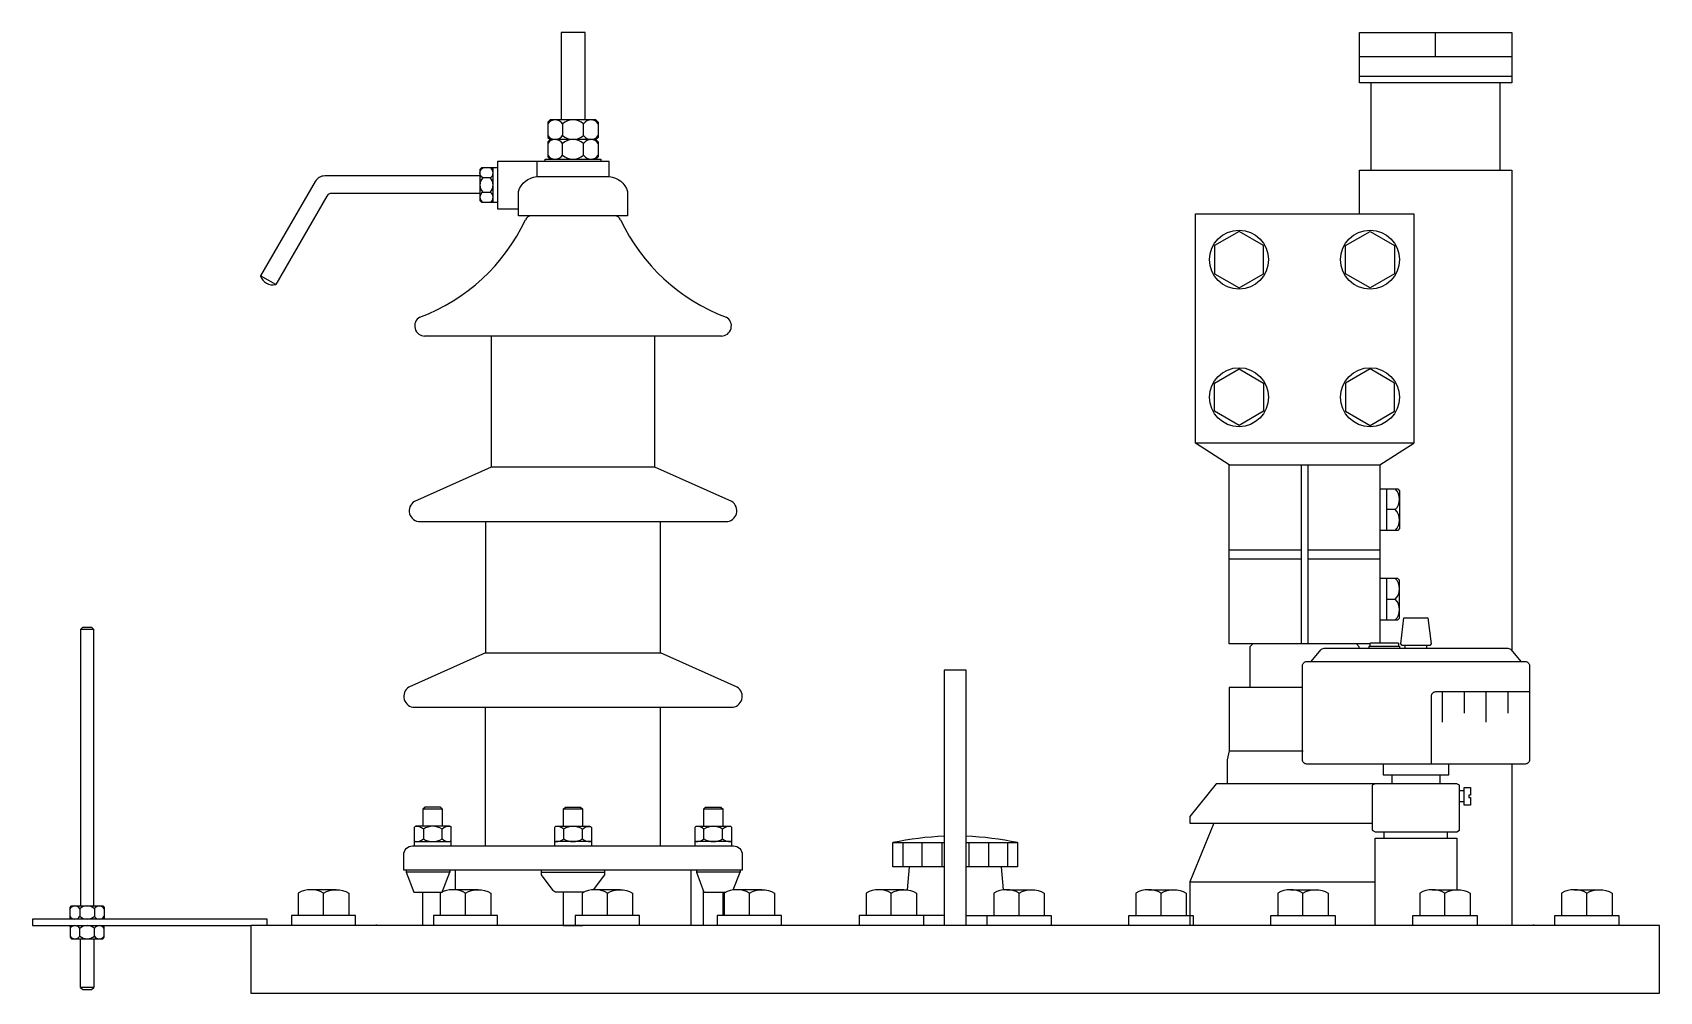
# Model space of a CAD drawing. Header units: millimetres. Extents: x 20927 to 53748, y 38421 to 54891.
# Drawn here: x 23089 to 23685, y 52555 to 52907 of the extents above; entities that cross this region are included whole.
import ezdxf

# ---------------------------------------------------------------- set-up
doc = ezdxf.new("R2010")
doc.units = ezdxf.units.MM
doc.layers.add('Transformer', color=3, linetype='Continuous')

msp = doc.modelspace()

# ---------------------------------------------------------------- linework, layer by layer
at = {"layer": 'Transformer', "color": 140}
for p, q in [((23603.49, 52897.92), (23603.49, 52906.72)), ((23575.55, 52897.92), (23631.44, 52897.92)), ((23575.55, 52890.72), (23631.44, 52890.72)), ((23579.89, 52856.32), (23579.89, 52888.32)), ((23627.09, 52856.32), (23627.09, 52888.32)), ((23283.6, 52861.81), (23283.6, 52866.04)), ((23291.38, 52861.81), (23291.38, 52866.04)), ((23257.67, 52857.1), (23258.22, 52856.55)), ((23258.22, 52844.59), (23258.22, 52857.1)), ((23257.67, 52844.59), (23258.22, 52845.14)), ((23341.91, 52795.53), (23233.08, 52795.53)), ((23527.89, 52748.33), (23515.49, 52756.33)), ((23583.09, 52748.33), (23595.49, 52756.33)), ((23317.49, 52747.53), (23257.49, 52747.53)), ((23554.29, 52748.33), (23554.29, 52682.73)), ((23556.69, 52748.33), (23556.69, 52682.73)), ((23585.49, 52739.53), (23585.49, 52724.33)), ((23588.69, 52731.93), (23585.49, 52731.93)), ((23527.89, 52717.18), (23554.29, 52717.18)), ((23556.69, 52717.18), (23583.09, 52717.18)), ((23527.89, 52713.87), (23554.29, 52713.87)), ((23556.69, 52713.87), (23583.09, 52713.87)), ((23585.49, 52706.73), (23585.49, 52691.53)), ((23592.29, 52681.13), (23592.29, 52682.16)), ((23600.29, 52681.13), (23600.29, 52682.16)), ((23255.49, 52679.53), (23319.49, 52679.53)), ((23605.89, 52665.13), (23605.89, 52654.1)), ((23613.89, 52665.13), (23613.89, 52657.4)), ((23621.89, 52665.13), (23621.89, 52654.1)), ((23629.89, 52665.13), (23629.89, 52657.4)), ((23255.49, 52608.71), (23255.49, 52659.53)), ((23319.49, 52608.71), (23319.49, 52659.53)), ((23631.44, 52638.73), (23631.44, 52579.53)), ((23587.49, 52634.73), (23587.49, 52631.53)), ((23605.09, 52634.73), (23605.09, 52631.53)), ((23613.91, 52628.88), (23612.29, 52628.88)), ((23291.09, 52615.91), (23291.09, 52622.17)), ((23342.48, 52615.91), (23342.48, 52622.17)), ((23613.91, 52624.88), (23612.29, 52624.88)), ((23242.26, 52615.91), (23229.96, 52615.91)), ((23242.55, 52615.89), (23242.91, 52615.53)), ((23242.91, 52608.71), (23242.91, 52615.53)), ((23281.34, 52615.91), (23293.65, 52615.91)), ((23284.07, 52611.31), (23284.07, 52614.91)), ((23332.72, 52615.91), (23345.03, 52615.91)), ((23335.45, 52611.31), (23335.45, 52614.91)), ((23342.3, 52611.31), (23342.3, 52614.91)), ((23229.96, 52610.31), (23242.26, 52610.31)), ((23293.65, 52610.31), (23281.34, 52610.31)), ((23345.03, 52610.31), (23332.72, 52610.31)), ((23408.31, 52609.93), (23408.31, 52601.13)), ((23415.25, 52609.93), (23415.25, 52601.13)), ((23422.55, 52609.93), (23422.55, 52601.13)), ((23432.44, 52609.93), (23432.44, 52601.13)), ((23439.74, 52609.93), (23439.74, 52601.13)), ((23446.67, 52609.93), (23446.67, 52601.13)), ((23584.69, 52611.53), (23584.69, 52613.93)), ((23607.89, 52611.53), (23607.89, 52613.93)), ((23226.32, 52599.91), (23226.32, 52599.11)), ((23242.32, 52599.91), (23242.32, 52599.11)), ((23244.29, 52599.91), (23244.29, 52592.7)), ((23275.89, 52599.11), (23299.09, 52599.11)), ((23330.69, 52599.91), (23330.69, 52579.53)), ((23332.67, 52599.91), (23332.67, 52599.11)), ((23348.67, 52599.91), (23348.67, 52599.11)), ((23410.69, 52601.13), (23409.96, 52592.7)), ((23444.29, 52601.13), (23445.03, 52592.62)), ((23200.71, 52592.7), (23191.47, 52592.7)), ((23232.51, 52579.53), (23232.51, 52591.73)), ((23239.71, 52591.89), (23239.71, 52592.24)), ((23252.71, 52592.7), (23243.47, 52592.7)), ((23291.09, 52591.58), (23291.09, 52591.73)), ((23304.71, 52592.7), (23295.47, 52592.7)), ((23335.28, 52579.53), (23335.28, 52592.24)), ((23342.48, 52583.29), (23342.48, 52591.73)), ((23356.71, 52592.7), (23347.47, 52592.7)), ((23408.71, 52592.7), (23399.47, 52592.7)), ((23446.27, 52592.7), (23455.51, 52592.7)), ((23498.27, 52592.7), (23507.51, 52592.7)), ((23513.49, 52595.53), (23513.49, 52579.53)), ((23550.27, 52592.7), (23559.51, 52592.7)), ((23602.27, 52592.7), (23611.51, 52592.7)), ((23654.27, 52592.7), (23663.51, 52592.7)), ((23106.85, 52585.73), (23106.85, 52582.94)), ((23112.14, 52585.73), (23112.14, 52582.94)), ((23103.24, 52582.48), (23103.79, 52581.93)), ((23103.24, 52578.98), (23103.79, 52579.53)), ((23115.75, 52582.48), (23115.2, 52581.93)), ((23115.75, 52578.98), (23115.2, 52579.53)), ((23215.49, 52579.53), (23215.49, 52579.93)), ((23415.86, 52583.29), (23415.86, 52579.53)), ((23439.13, 52583.29), (23439.13, 52579.53)), ((23639.49, 52579.53), (23639.49, 52579.93)), ((23106.85, 52575.73), (23106.85, 52578.52)), ((23112.14, 52575.73), (23112.14, 52578.52))]:
    msp.add_line(p, q, dxfattribs=at)
for points in [[(23291.89, 52874.72), (23291.89, 52906.72), (23283.09, 52906.72), (23283.09, 52874.72)], [(23295.89, 52874.72), (23296.69, 52873.92), (23296.69, 52868.33), (23295.89, 52867.52), (23279.1, 52867.52), (23278.29, 52866.72), (23278.29, 52861.13), (23279.1, 52860.32)], [(23295.89, 52874.72), (23279.1, 52874.72), (23278.29, 52873.92), (23278.29, 52868.33), (23279.1, 52867.52)], [(23295.89, 52867.52), (23296.69, 52866.72), (23296.69, 52861.13), (23295.89, 52860.32)], [(23300.77, 52853.93), (23300.77, 52859.53), (23259.82, 52859.53), (23259.82, 52842.17), (23267.49, 52842.17)], [(23277.31, 52859.53), (23277.31, 52860.32), (23297.67, 52860.32), (23297.67, 52859.53)], [(23259.82, 52857.1), (23253.95, 52857.1), (23253.4, 52856.55), (23253.4, 52845.14), (23253.95, 52844.59), (23259.82, 52844.59)], [(23575.55, 52840.33), (23575.55, 52856.32), (23631.44, 52856.32), (23631.44, 52680.23)], [(23579.49, 52682.73), (23527.89, 52682.73), (23527.89, 52748.33), (23583.09, 52748.33), (23583.09, 52683.13)], [(23583.09, 52739.53), (23589.63, 52739.53), (23590.29, 52738.86), (23590.29, 52724.99), (23589.63, 52724.33), (23583.09, 52724.33)], [(23583.09, 52691.53), (23589.63, 52691.53), (23590.29, 52692.19), (23590.29, 52706.06), (23589.63, 52706.73), (23583.09, 52706.73)], [(23107.09, 52688.03), (23107.89, 52688.83), (23111.09, 52688.83), (23111.89, 52688.03)], [(23111.89, 52586.74), (23111.89, 52688.03), (23107.09, 52688.03), (23107.09, 52586.74)], [(23536.54, 52682.73), (23535.49, 52681.69), (23535.49, 52666.73)], [(23575.49, 52681.13), (23575.49, 52681.69), (23574.45, 52682.73)], [(23579.09, 52681.13), (23579.09, 52681.93), (23590.29, 52681.93), (23590.29, 52681.13)], [(23579.49, 52681.93), (23579.49, 52683), (23579.71, 52683.13), (23589.67, 52683.13), (23589.89, 52683), (23589.89, 52681.93)], [(23431.49, 52579.53), (23431.49, 52673.13), (23423.49, 52673.13), (23423.49, 52579.53)], [(23554.69, 52666.73), (23527.89, 52666.73), (23527.89, 52643.53), (23554.91, 52643.53)], [(23527.89, 52643.53), (23527.09, 52640.33), (23527.09, 52631.53)], [(23584.29, 52638.73), (23584.29, 52634.73), (23608.29, 52634.73), (23608.29, 52638.73)], [(23612.29, 52630.93), (23611.25, 52631.53), (23523.09, 52631.53), (23513.49, 52619.53), (23513.49, 52617.13), (23580.29, 52617.13)], [(23581.33, 52631.53), (23580.29, 52630.93), (23580.29, 52614.53), (23581.33, 52613.93), (23611.25, 52613.93), (23612.29, 52614.53), (23612.29, 52630.93)], [(23239.71, 52622.17), (23238.91, 52622.97), (23233.31, 52622.97), (23232.51, 52622.17)], [(23239.71, 52615.91), (23239.71, 52622.17), (23232.51, 52622.17), (23232.51, 52615.91)], [(23283.89, 52622.17), (23284.69, 52622.97), (23290.29, 52622.97), (23291.09, 52622.17), (23283.89, 52622.17), (23283.89, 52615.91)], [(23335.28, 52622.17), (23336.08, 52622.97), (23341.68, 52622.97), (23342.48, 52622.17), (23335.28, 52622.17), (23335.28, 52615.91)], [(23522.29, 52617.13), (23513.49, 52595.53), (23581.33, 52595.53)], [(23423.49, 52601.13), (23404.69, 52601.13), (23404.69, 52609.93)], [(23450.29, 52609.93), (23450.29, 52601.13), (23431.49, 52601.13)], [(23581.33, 52579.53), (23581.33, 52611.53), (23611.25, 52611.53), (23611.25, 52592.7)], [(23295.01, 52592.69), (23299.09, 52598.19), (23299.09, 52599.91)], [(23346.2, 52592.61), (23348.67, 52599.11), (23332.67, 52599.11), (23335.47, 52591.73), (23343.39, 52591.73)], [(23283.89, 52591.73), (23283.89, 52579.53), (23291.09, 52579.53)], [(23103.24, 52581.93), (23103.24, 52586.19), (23103.79, 52586.74), (23115.2, 52586.74), (23115.75, 52586.19), (23115.75, 52581.93)], [(23175.49, 52579.53), (23175.49, 52581.93), (23089.49, 52581.93), (23089.49, 52579.53), (23169.49, 52579.53), (23169.49, 52554.73), (23685.49, 52554.73), (23685.49, 52579.53), (23169.49, 52579.53)], [(23103.24, 52579.53), (23103.24, 52575.26), (23103.79, 52574.71), (23115.2, 52574.71), (23115.75, 52575.26), (23115.75, 52579.53)], [(23207.86, 52579.53), (23207.86, 52583.29), (23184.33, 52583.29), (23184.33, 52579.53)], [(23259.86, 52579.53), (23259.86, 52583.29), (23236.33, 52583.29), (23236.33, 52579.53)], [(23311.86, 52579.53), (23311.86, 52583.29), (23288.33, 52583.29), (23288.33, 52579.53)], [(23363.86, 52579.53), (23363.86, 52583.29), (23340.33, 52583.29), (23340.33, 52579.53)], [(23423.49, 52583.29), (23392.33, 52583.29), (23392.33, 52579.53)], [(23431.49, 52583.29), (23462.66, 52583.29), (23462.66, 52579.53)], [(23491.13, 52579.53), (23491.13, 52583.29), (23514.66, 52583.29), (23514.66, 52579.53)], [(23543.13, 52579.53), (23543.13, 52583.29), (23566.66, 52583.29), (23566.66, 52579.53)], [(23595.13, 52579.53), (23595.13, 52583.29), (23618.66, 52583.29), (23618.66, 52579.53)], [(23647.13, 52579.53), (23647.13, 52583.29), (23670.66, 52583.29), (23670.66, 52579.53)], [(23111.89, 52574.71), (23111.89, 52556.9), (23107.09, 52556.9), (23107.09, 52574.71)], [(23107.09, 52556.9), (23107.89, 52556.1), (23111.09, 52556.1), (23111.89, 52556.9)]]:
    msp.add_lwpolyline(points, dxfattribs=at)
for points in [[(23631.44, 52888.32), (23575.55, 52888.32), (23575.55, 52906.72), (23631.44, 52906.72)], [(23595.49, 52840.33), (23595.49, 52756.33), (23515.49, 52756.33), (23515.49, 52840.33)], [(23540.45, 52828.7), (23531.49, 52833.87), (23522.53, 52828.7), (23522.53, 52818.35), (23531.49, 52813.18), (23540.45, 52818.35)], [(23570.53, 52828.7), (23579.49, 52833.87), (23588.45, 52828.7), (23588.45, 52818.35), (23579.49, 52813.18), (23570.53, 52818.35)], [(23540.45, 52767.95), (23531.49, 52762.78), (23522.53, 52767.95), (23522.53, 52778.3), (23531.49, 52783.47), (23540.45, 52778.3)], [(23570.53, 52767.95), (23579.49, 52762.78), (23588.45, 52767.95), (23588.45, 52778.3), (23579.49, 52783.47), (23570.53, 52778.3)], [(23591.26, 52682.16), (23590.69, 52682.73), (23591.89, 52692.33), (23600.69, 52692.33), (23601.89, 52682.73), (23601.33, 52682.16)], [(23615.65, 52626.48), (23616.31, 52626.48), (23616.31, 52623.68), (23613.91, 52623.68), (23613.91, 52630.08), (23616.31, 52630.08), (23616.31, 52627.28), (23615.65, 52627.28)], [(23242.32, 52599.11), (23226.32, 52599.11), (23229.12, 52591.73), (23239.52, 52591.73)]]:
    msp.add_lwpolyline(points, close=True, dxfattribs=at)
for points in [[(23283.6, 52873.24), (23283.6, 52869.01, 0.382535), (23291.38, 52869.01), (23291.38, 52873.24, 0.382535)], [(23556.29, 52638.73, -0.414214), (23554.69, 52640.33), (23554.69, 52674.73, -0.414214), (23556.29, 52676.33), (23636.29, 52676.33, -0.414214), (23637.89, 52674.73), (23637.89, 52640.33, -0.414214), (23636.29, 52638.73)], [(23239.53, 52614.91, 0.293067), (23232.69, 52614.91), (23232.69, 52611.31, 0.293067), (23239.53, 52611.31)], [(23225.49, 52605.51, -0.414214), (23228.69, 52608.71), (23346.29, 52608.71, -0.414214), (23349.49, 52605.51), (23349.49, 52599.91), (23225.49, 52599.91)]]:
    msp.add_lwpolyline(points, format="xyb", close=True, dxfattribs=at)
for points in [[(23296.69, 52866.04, 0.560226), (23291.38, 52866.04, 0.382535), (23283.6, 52866.04, 0.560226), (23278.29, 52866.04)], [(23274.22, 52859.53), (23274.22, 52853.93), (23300.77, 52853.93, -0.304457), (23307.49, 52848.54), (23307.49, 52839.53), (23267.49, 52839.53), (23267.49, 52848.54, -0.304457), (23274.22, 52853.93)], [(23278.29, 52861.81, 0.560226), (23283.6, 52861.81, 0.382535), (23291.38, 52861.81, 0.560226), (23296.69, 52861.81)], [(23253.4, 52854.2), (23196.53, 52854.2, 0.267949), (23193.06, 52852.2), (23173.06, 52817.56)], [(23254.41, 52853.49, 0.382535), (23254.41, 52848.2), (23257.2, 52848.2, 0.382535), (23257.2, 52853.49), (23254.41, 52853.49, -0.560226), (23254.41, 52857.1)], [(23253.4, 52847.8), (23199.07, 52847.8, 0.267949), (23197.33, 52846.8), (23178.6, 52814.36), (23173.06, 52817.56, 0.394476), (23178.6, 52814.36)], [(23257.49, 52795.53), (23257.49, 52747.53), (23229.37, 52734.92, 0.753517), (23231.49, 52727.53), (23343.49, 52727.53, 0.753517), (23345.61, 52734.92), (23317.49, 52747.53), (23317.49, 52795.53)], [(23588.69, 52724.33, 0.421053), (23588.69, 52731.93, 0.421053), (23588.69, 52739.53)], [(23255.49, 52727.53), (23255.49, 52679.53), (23227.37, 52666.92, 0.753517), (23229.49, 52659.53), (23345.49, 52659.53, 0.753517), (23347.61, 52666.92), (23319.49, 52679.53), (23319.49, 52727.53)], [(23585.49, 52699.13), (23588.69, 52699.13, 0.421053), (23588.69, 52706.73)], [(23557.89, 52676.33), (23561.41, 52680.55, -0.222585), (23562.64, 52681.13), (23629.94, 52681.13, -0.222585), (23631.17, 52680.55), (23634.69, 52676.33)], [(23637.89, 52665.13), (23603.49, 52665.13, 0.414214), (23601.89, 52663.53), (23601.89, 52638.73)], [(23232.69, 52614.91, 0.214535), (23229.67, 52615.89), (23229.31, 52615.53), (23229.31, 52608.71)], [(23280.69, 52610.69), (23281.05, 52610.33, 0.214535), (23284.07, 52611.31, 0.293067), (23290.92, 52611.31), (23290.92, 52614.91, -0.214535), (23293.93, 52615.89), (23294.29, 52615.53), (23294.29, 52608.71)], [(23290.92, 52614.91, 0.293067), (23284.07, 52614.91, 0.214535), (23281.05, 52615.89), (23280.69, 52615.53), (23280.69, 52608.71)], [(23345.68, 52608.71), (23345.68, 52615.53), (23345.32, 52615.89, 0.214535), (23342.3, 52614.91, 0.293067), (23335.45, 52614.91, 0.214535), (23332.44, 52615.89), (23332.08, 52615.53), (23332.08, 52608.71)], [(23229.31, 52610.69), (23229.67, 52610.33, 0.214535), (23232.69, 52611.31)], [(23239.53, 52611.31, 0.214535), (23242.55, 52610.33), (23242.91, 52610.69)], [(23290.92, 52611.31, 0.214535), (23293.93, 52610.33), (23294.29, 52610.69)], [(23332.08, 52610.69), (23332.44, 52610.33, 0.214535), (23335.45, 52611.31, 0.293067), (23342.3, 52611.31, 0.214535), (23345.32, 52610.33), (23345.68, 52610.69)], [(23423.49, 52612.25, 0.043331), (23404.69, 52609.93), (23423.49, 52609.93)], [(23431.49, 52609.93), (23450.29, 52609.93, 0.043331), (23431.49, 52612.25)], [(23291.39, 52591.73), (23281.5, 52591.73, -0.237184), (23280.21, 52592.38), (23275.89, 52598.19), (23275.89, 52599.91)], [(23196.09, 52583.29), (23196.09, 52591.44, 0.27283), (23186.86, 52591.44), (23186.86, 52583.29)], [(23196.09, 52591.44, -0.27283), (23205.33, 52591.44), (23205.33, 52583.29)], [(23248.09, 52591.44, 0.27283), (23238.86, 52591.44), (23238.86, 52583.29)], [(23248.09, 52583.29), (23248.09, 52591.44, -0.27283), (23257.33, 52591.44), (23257.33, 52583.29)], [(23300.09, 52591.44, 0.27283), (23290.86, 52591.44), (23290.86, 52583.29)], [(23300.09, 52583.29), (23300.09, 52591.44, -0.27283), (23309.33, 52591.44), (23309.33, 52583.29)], [(23352.09, 52591.44, 0.27283), (23342.86, 52591.44), (23342.86, 52583.29)], [(23352.09, 52583.29), (23352.09, 52591.44, -0.27283), (23361.33, 52591.44), (23361.33, 52583.29)], [(23404.09, 52591.44, 0.27283), (23394.86, 52591.44), (23394.86, 52583.29)], [(23404.09, 52583.29), (23404.09, 52591.44, -0.27283), (23413.33, 52591.44), (23413.33, 52583.29)], [(23450.89, 52583.29), (23450.89, 52591.44, 0.27283), (23441.66, 52591.44), (23441.66, 52583.29)], [(23450.89, 52591.44, -0.27283), (23460.13, 52591.44), (23460.13, 52583.29)], [(23502.89, 52583.29), (23502.89, 52591.44, 0.27283), (23493.66, 52591.44), (23493.66, 52583.29)], [(23502.89, 52591.44, -0.27283), (23512.13, 52591.44), (23512.13, 52583.29)], [(23554.89, 52583.29), (23554.89, 52591.44, 0.27283), (23545.66, 52591.44), (23545.66, 52583.29)], [(23554.89, 52591.44, -0.27283), (23564.13, 52591.44), (23564.13, 52583.29)], [(23606.89, 52583.29), (23606.89, 52591.44, 0.27283), (23597.66, 52591.44), (23597.66, 52583.29)], [(23606.89, 52591.44, -0.27283), (23616.13, 52591.44), (23616.13, 52583.29)], [(23658.89, 52583.29), (23658.89, 52591.44, 0.27283), (23649.66, 52591.44), (23649.66, 52583.29)], [(23658.89, 52591.44, -0.27283), (23668.13, 52591.44), (23668.13, 52583.29)], [(23115.75, 52585.73, 0.560226), (23112.14, 52585.73, 0.382535), (23106.85, 52585.73, 0.560226), (23103.24, 52585.73)], [(23103.24, 52582.94, 0.560226), (23106.85, 52582.94, 0.382535), (23112.14, 52582.94, 0.560226), (23115.75, 52582.94)], [(23115.75, 52578.52, 0.560226), (23112.14, 52578.52, 0.382535), (23106.85, 52578.52, 0.560226), (23103.24, 52578.52)], [(23103.24, 52575.73, 0.560226), (23106.85, 52575.73, 0.382535), (23112.14, 52575.73, 0.560226), (23115.75, 52575.73)]]:
    msp.add_lwpolyline(points, format="xyb", dxfattribs=at)
for centre in [(23531.49, 52823.53), (23579.49, 52823.53), (23531.49, 52773.13), (23579.49, 52773.13)]:
    msp.add_circle(centre, 10.8, dxfattribs=at)
for centre, radius, start, end in [((23280.95, 52871.61), 3.11, 31.48261, 148.51739), ((23294.04, 52871.61), 3.11, 31.48261, 148.51739), ((23280.95, 52870.64), 3.11, 211.48261, 328.51739), ((23294.04, 52870.64), 3.11, 211.48261, 328.51739), ((23256.1, 52855.3), 2.12, 301.48261, 58.51739), ((23255.52, 52846.4), 2.12, 121.48261, 238.51739), ((23256.1, 52846.4), 2.12, 301.48261, 58.51739), ((23206.59, 52868.04), 70.16, 290.72804, 334.78512), ((23272.23, 52837.13), 2.4, 90, 154.78512), ((23302.75, 52837.13), 2.4, 25.21488, 90), ((23368.4, 52868.04), 70.16, 205.21488, 249.27196), ((23233.16, 52799.19), 3.67, 118.35477, 271.24557), ((23341.83, 52799.19), 3.67, 268.75443, 61.64523), ((23584.98, 52695.33), 5.31, 314.33269, 45.66731), ((23242.14, 52612.05), 3.87, 83.84795, 132.28153)]:
    msp.add_arc(centre, radius, start, end, dxfattribs=at)

doc.saveas('drawing.dxf')
